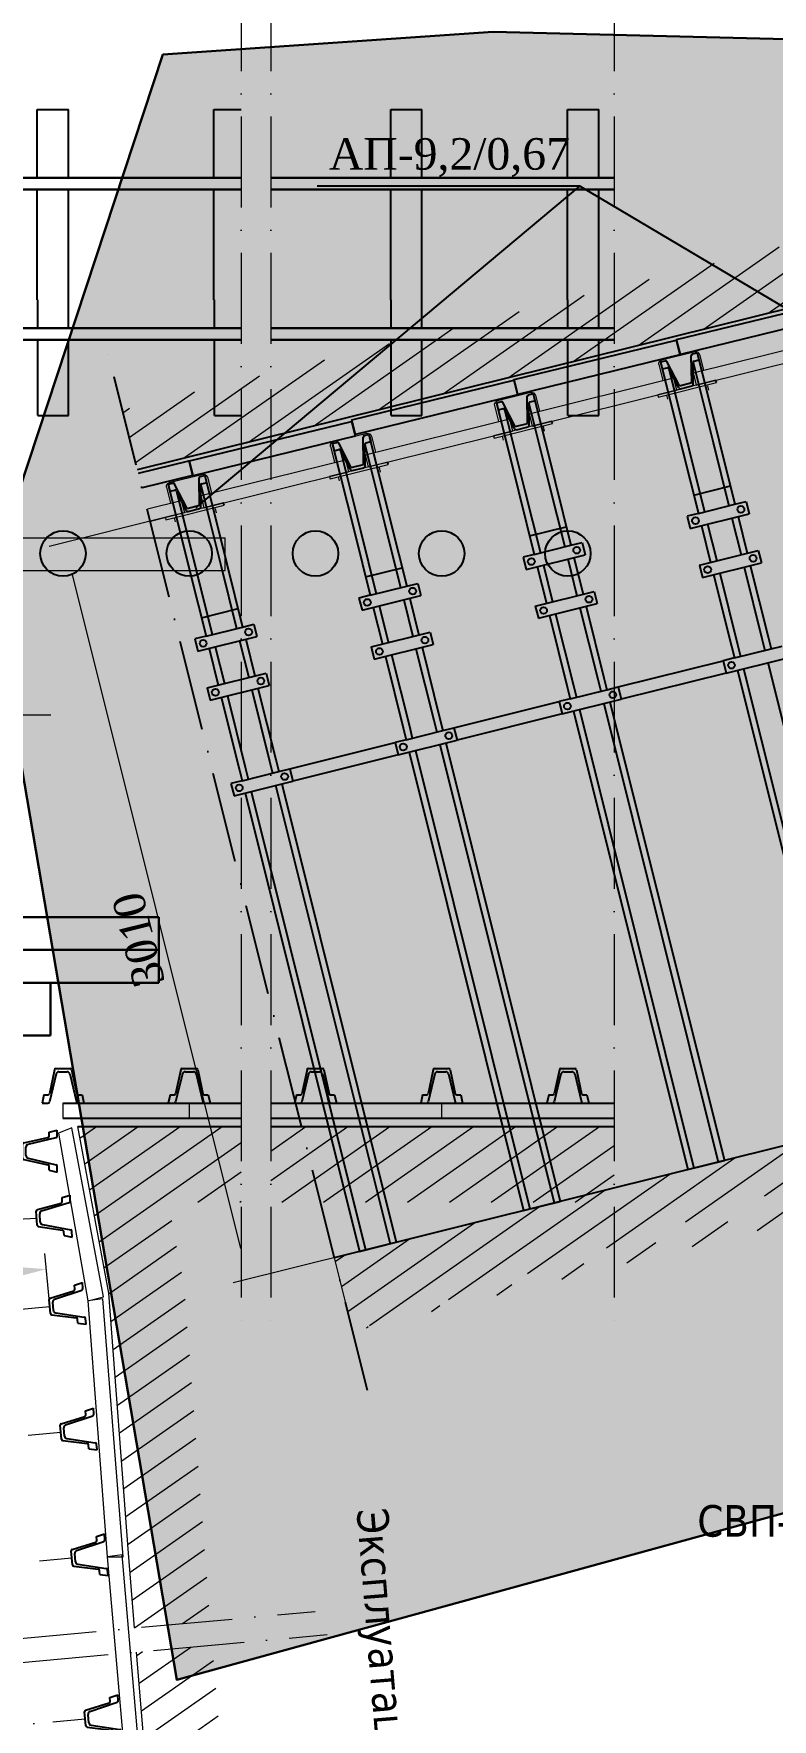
# Model space of a CAD drawing. Header units: millimetres. Extents: x -46762 to 161452, y -66984 to 31524.
# Drawn here: x 146729 to 149655, y -32447 to -25766 of the extents above; entities that cross this region are included whole.
import ezdxf

# ---------------------------------------------------------------- set-up
doc = ezdxf.new("R2010")
doc.units = ezdxf.units.MM
doc.header["$LTSCALE"] = 0.5
doc.linetypes.add('ACAD_ISO10W100', pattern=[18, 12, -3, 0, -3])
doc.styles.get("Standard").update_dxf_attribs({"font": 'TIMES.TTF'})
doc.dimstyles.new('ISO-25', dxfattribs={"dimscale": 50, "dimtxt": 2.5, "dimasz": 2.5, "dimexe": 1.25, "dimexo": 0.625, "dimtad": 1, "dimdec": 0, "dimtxsty": 'Standard', "dimcen": 2.5, "dimadec": 0, "dimazin": 0, "dimtfac": 1, "dimtdec": 0, "dimtmove": 0, "dimatfit": 3, "dimfxl": 1, "dimarcsym": 0})
pattern_1 = [(35, (40037.6, -28500.79), (-54.633156, 78.02423), [])]
pattern_2 = [(35, (-8574.79, -15178.66), (-54.633156, 78.02423), [])]

# ---------------------------------------------------------------- blocks, each defined once
blk = doc.blocks.new('ско670')
at = {"true_color": 0xffffff}
blk.add_hatch(color=7, dxfattribs=at).paths.add_polyline_path([(109304, 1390.7), (109876.3, 1532.9), (109888.3, 1484.4), (109316.1, 1342)])
at = {"lineweight": 15, "true_color": 0xffffff}
blk.add_hatch(color=7, dxfattribs=at).paths.add_polyline_path([(109165.6, 1294.3), (109163.3, 1303.8), (109393.9, 1361.4), (109396.3, 1352)])
at = {"lineweight": 15}
for p, q in [((109311.4, 1474.8), (109178.4, 1441.6)), ((109304, 1390.7), (109876.3, 1532.9)), ((109316.1, 1342), (109888.3, 1484.4)), ((109876.3, 1532.9), (109888.3, 1484.4)), ((109167.5, 1423.4), (109183.2, 1360.6)), ((109329.6, 1463.9), (109345.3, 1401.1)), ((109393.9, 1361.4), (109163.3, 1303.8)), ((109165.6, 1294.3), (109396.3, 1352)), ((109304, 1390.7), (109316.1, 1342)), ((109360.1, 1340), (109364.2, 1321.7)), ((109163.3, 1303.8), (109165.6, 1294.3)), ((109197.8, 1302.4), (109201.8, 1286.5))]:
    blk.add_line(p, q, dxfattribs=at)
at = {"color": 7, "linetype": 'ACAD_ISO10W100'}
blk.add_line((109396.3, 1352), (109394.1, 1361.5), dxfattribs=at)
at = {"lineweight": 15, "extrusion": (0, 0, -1)}
for centre, major_axis, start_param, end_param in [((109315, 1460.3), (8.5, 12.3), -0.850275, 0.720521), ((109182.1, 1427.1), (-12.3, 8.5), 5.43291, 7.003706)]:
    blk.add_ellipse(centre, major_axis=major_axis, ratio=1, start_param=start_param, end_param=end_param, dxfattribs=at)
blk = doc.blocks.new('11223')
for p, q in [((148224.7, -14956.6), (148224.7, -14933.3)), ((148256.7, -14940.9), (148224.7, -14933.4)), ((148340.2, -14989), (148229.3, -14962.4)), ((148256.7, -14956.4), (148256.7, -14940.9)), ((148356.9, -14982.8), (148261.4, -14962.3)), ((152546.4, -14982.8), (152641.9, -14962.3)), ((152563.1, -14989), (152674.1, -14962.4)), ((152646.7, -14940.9), (152678.7, -14933.4)), ((152646.7, -14956.4), (152646.7, -14940.9)), ((152678.7, -14956.6), (152678.7, -14933.3)), ((148348.7, -15032.9), (148348.7, -14999.7)), ((148361.7, -15043.9), (148361.7, -14988.6)), ((152541.7, -15043.9), (152541.7, -14988.6)), ((152554.7, -15032.9), (152554.7, -14999.7)), ((148224.7, -15099.3), (148224.7, -15076)), ((148256.7, -15091.8), (148224.7, -15099.2)), ((148340.2, -15043.6), (148229.3, -15070.2)), ((148256.7, -15091.8), (148256.7, -15076.1)), ((148356.9, -15049.8), (148261.4, -15070.3)), ((152546.4, -15049.8), (152641.9, -15070.3)), ((152563.1, -15043.6), (152674.1, -15070.2)), ((152646.7, -15091.8), (152646.7, -15076.1)), ((152646.7, -15091.8), (152678.7, -15099.2)), ((152678.7, -15099.3), (152678.7, -15076))]:
    blk.add_line(p, q)
at = {"linetype": 'ACAD_ISO10W100', "lineweight": 15, "ltscale": 50}
blk.add_line((148361.7, -15016.3), (152541.7, -15016.3), dxfattribs=at)
for centre, radius, start, end in [((148230.7, -14956.6), 6, 180, 256.53048), ((148262.7, -14956.4), 6, 180, 257.90524), ((152640.7, -14956.4), 6, 282.09476, 0), ((152672.7, -14956.6), 6, 283.46952, 0), ((148337.7, -14999.7), 11, 0, 76.53048), ((148355.7, -14988.6), 6, 0, 77.90524), ((152547.7, -14988.6), 6, 102.09476, 180), ((152565.7, -14999.7), 11, 103.46952, 180), ((148230.7, -15076), 6, 103.46952, 180), ((148262.7, -15076.1), 6, 102.09476, 180), ((148337.7, -15032.9), 11, 283.46952, 0), ((148355.7, -15043.9), 6, 282.09476, 0), ((152547.7, -15043.9), 6, 180, 257.90524), ((152565.7, -15032.9), 11, 180, 256.53048), ((152640.7, -15076.1), 6, 0, 77.90524), ((152672.7, -15076), 6, 0, 76.53048)]:
    blk.add_arc(centre, radius, start, end)
blk = doc.blocks.new('*D183')
at = {"color": 0, "lineweight": -2}
for p, q in [((144071.5, -30779.7), (144055.3, -30600.3)), ((140022.4, -31026.9), (143936.5, -30673.8)), ((139908.4, -31155.3), (139892.2, -30975.9))]:
    blk.add_line(p, q, dxfattribs=at)
at = {"color": 0, "lineweight": 30}
for points in [[(143934.6, -30653.1), (143938.3, -30694.6), (144061, -30662.6)], [(140020.5, -31006.2), (140024.2, -31047.7), (139897.9, -31038.2)]]:
    blk.add_solid(points, dxfattribs=at)
at = {"layer": 'Defpoints', "color": 0, "lineweight": 30}
for p in [(144061, -30662.6), (144074.3, -30810.8), (139911.2, -31186.4)]:
    blk.add_point(p, dxfattribs=at)
at = {"color": 0, "lineweight": 15, "insert": (141970.9, -30755.9), "char_height": 125, "attachment_point": 5, "rotation": 5.15492}
blk.add_mtext('4180', dxfattribs=at)
blk = doc.blocks.new('камеруха')
at = {"insert": (149921.1, -32854.3), "char_height": 125, "width": 3737.938, "attachment_point": 5}
blk.add_mtext('\\A1;{\\fTahoma|b0|i0|c204|p34;СВП-27 (2 шт.)}', dxfattribs=at)
blk = doc.blocks.new('видсв')
at = {"lineweight": 0}
h = blk.add_hatch(dxfattribs=at)
h.set_pattern_fill('LINE', scale=30, angle=35, style=0)
h.set_pattern_definition(pattern_2)
h.paths.add_polyline_path([(144831.9, -30096.8), (144831.9, -30396.8), (144544.1, -30396.8), (144606.8, -30734), (144709.3, -32057.3), (144410.5, -32084.5), (144307.7, -30757.2), (144184.9, -30096.8)])
h = blk.add_hatch(dxfattribs=at)
h.set_pattern_fill('LINE', scale=30, angle=35, style=0)
h.set_pattern_definition(pattern_2)
h.paths.add_polyline_path([(146310.8, -30096.8), (146310.8, -30396.8), (144950.1, -30396.8), (144950.1, -30096.8)])
h = blk.add_hatch(dxfattribs=at)
h.set_pattern_fill('LINE', scale=30, angle=35, style=0)
h.set_pattern_definition(pattern_2)
h.paths.add_polyline_path([(144587.6, -34137.8), (144886.4, -34110.5), (144866.6, -33886.9), (144717.2, -32152.8), (144418.5, -32180), (144479.2, -32912.6), (144567.5, -33910.1)])
at = {"color": 7, "linetype": 'ACAD_ISO10W100', "lineweight": 0, "ltscale": 60}
for p, q in [((144831.9, -24474.1), (144831.9, -30922.9)), ((144950.1, -24474.1), (144950.1, -30922.9)), ((146310.8, -24474.1), (146310.8, -30922.9)), ((139059.3, -32572.7), (145126, -32019.3)), ((139106.7, -32664.6), (145173.4, -32111.1))]:
    blk.add_line(p, q, dxfattribs=at)
for p, q in [((144024.9, -26065.6), (144148.9, -26065.6)), ((144024.9, -26336.8), (144024.9, -26065.6)), ((144148.9, -26336.8), (144148.9, -26065.6)), ((144724.9, -26065.6), (144831.9, -26065.6)), ((144724.9, -26336.8), (144724.9, -26065.6)), ((145424.9, -26065.6), (145548.9, -26065.6)), ((145424.9, -26336.8), (145424.9, -26065.6)), ((145548.9, -26336.8), (145548.9, -26065.6)), ((146124.9, -26065.6), (146248.9, -26065.6)), ((146124.9, -26336.8), (146124.9, -26065.6)), ((146248.9, -26336.8), (146248.9, -26065.6)), ((144024.9, -26820.3), (144024.9, -26383)), ((144148.9, -26933.4), (144148.9, -26383)), ((144724.9, -26820.3), (144724.9, -26383)), ((145424.9, -26820.3), (145424.9, -26383)), ((145548.9, -26933.4), (145548.9, -26383)), ((146124.9, -26820.3), (146124.9, -26383)), ((146248.9, -26933.4), (146248.9, -26383)), ((144027.1, -26933.4), (144027.1, -26820.8)), ((144727.1, -26933.4), (144727.1, -26820.8)), ((145427.1, -26933.4), (145427.1, -26820.8)), ((146127.1, -26933.4), (146127.1, -26820.8)), ((144027.1, -27279.4), (144027.1, -26979.5)), ((144148.9, -27279.4), (144148.9, -26979.5)), ((144727.1, -27279.4), (144727.1, -26979.5)), ((145427.1, -27279.4), (145427.1, -26979.5)), ((145548.9, -27279.4), (145548.9, -26979.5)), ((146127.1, -27279.4), (146127.1, -26979.5)), ((146248.9, -27279.4), (146248.9, -26979.5)), ((144027.1, -27279.4), (144148.9, -27279.4)), ((144727.1, -27279.4), (144831.9, -27279.4)), ((145427.1, -27279.4), (145548.9, -27279.4)), ((146127.1, -27279.4), (146248.9, -27279.4)), ((144093.4, -29872), (144072.9, -29967.5)), ((144099.6, -29888.7), (144073, -29999.6)), ((144099.2, -29867.2), (144154.5, -29867.2)), ((144110.2, -29880.2), (144143.5, -29880.2)), ((144154.2, -29888.7), (144180.8, -29999.6)), ((144160.4, -29872), (144180.9, -29967.5)), ((144593.4, -29872), (144572.9, -29967.5)), ((144599.6, -29888.7), (144573, -29999.6)), ((144599.2, -29867.2), (144654.5, -29867.2)), ((144610.2, -29880.2), (144643.5, -29880.2)), ((144654.2, -29888.7), (144680.8, -29999.6)), ((144660.4, -29872), (144680.9, -29967.5)), ((145093.4, -29872), (145072.9, -29967.5)), ((145099.6, -29888.7), (145073, -29999.6)), ((145099.2, -29867.2), (145154.5, -29867.2)), ((145110.2, -29880.2), (145143.5, -29880.2)), ((145154.2, -29888.7), (145180.8, -29999.6)), ((145160.4, -29872), (145180.9, -29967.5)), ((145593.4, -29872), (145572.9, -29967.5)), ((145599.6, -29888.7), (145573, -29999.6)), ((145599.2, -29867.2), (145654.5, -29867.2)), ((145610.2, -29880.2), (145643.5, -29880.2)), ((145654.2, -29888.7), (145680.8, -29999.6)), ((145660.4, -29872), (145680.9, -29967.5)), ((146093.4, -29872), (146072.9, -29967.5)), ((146099.6, -29888.7), (146073, -29999.6)), ((146099.2, -29867.2), (146154.5, -29867.2)), ((146110.2, -29880.2), (146143.5, -29880.2)), ((146154.2, -29888.7), (146180.8, -29999.6)), ((146160.4, -29872), (146180.9, -29967.5)), ((144051.4, -29972.2), (144043.9, -30004.2)), ((144051.4, -29972.2), (144067, -29972.2)), ((144186.7, -29972.2), (144202.3, -29972.2)), ((144202.3, -29972.2), (144209.7, -30004.2)), ((144551.4, -29972.2), (144543.9, -30004.2)), ((144551.4, -29972.2), (144567, -29972.2)), ((144686.7, -29972.2), (144702.3, -29972.2)), ((144702.3, -29972.2), (144709.7, -30004.2)), ((145051.4, -29972.2), (145043.9, -30004.2)), ((145051.4, -29972.2), (145067, -29972.2)), ((145186.7, -29972.2), (145202.3, -29972.2)), ((145202.3, -29972.2), (145209.7, -30004.2)), ((145551.4, -29972.2), (145543.9, -30004.2)), ((145551.4, -29972.2), (145567, -29972.2)), ((145686.7, -29972.2), (145702.3, -29972.2)), ((145702.3, -29972.2), (145709.7, -30004.2)), ((146051.4, -29972.2), (146043.9, -30004.2)), ((146051.4, -29972.2), (146067, -29972.2)), ((146186.7, -29972.2), (146202.3, -29972.2)), ((146202.3, -29972.2), (146209.7, -30004.2)), ((144043.9, -30004.2), (144067.1, -30004.2)), ((144125.9, -30004.2), (144831.9, -30004.2)), ((144125.9, -30064.2), (144831.9, -30064.2)), ((144186.6, -30004.2), (144209.9, -30004.2)), ((144543.9, -30004.2), (144567.1, -30004.2)), ((144686.6, -30004.2), (144709.9, -30004.2)), ((144950.1, -30004.2), (146310.8, -30004.2)), ((144950.1, -30064.2), (146310.8, -30064.2)), ((145043.9, -30004.2), (145067.1, -30004.2)), ((145186.6, -30004.2), (145209.9, -30004.2)), ((145543.9, -30004.2), (145567.1, -30004.2)), ((145686.6, -30004.2), (145709.9, -30004.2)), ((146043.9, -30004.2), (146067.1, -30004.2)), ((146186.6, -30004.2), (146209.9, -30004.2)), ((144184.9, -30096.8), (144831.9, -30096.8)), ((144950.1, -30096.8), (146310.8, -30096.8))]:
    blk.add_line(p, q)
at = {"color": 7, "lineweight": 30}
for p, q in [((144831.9, -26336.8), (138967.6, -26336.8)), ((144831.9, -26383), (138967.6, -26383)), ((146310.8, -26336.8), (144950.1, -26336.8)), ((146310.8, -26383), (144950.1, -26383)), ((144831.9, -26933.4), (138967.6, -26933.4)), ((144831.9, -26979.5), (138967.6, -26979.5)), ((146310.8, -26933.4), (144950.1, -26933.4)), ((146310.8, -26979.5), (144950.1, -26979.5)), ((139246.9, -29267.2), (144506.9, -29267.2)), ((144506.9, -29527.2), (144506.9, -29267.2)), ((139246.9, -29397.2), (144506.9, -29397.2)), ((139246.9, -29527.2), (144506.9, -29527.2)), ((144076.9, -29527.2), (144076.9, -29737)), ((143676.9, -29737), (144076.9, -29737))]:
    blk.add_line(p, q, dxfattribs=at)
at = {"color": 7, "lineweight": 15}
for p, q in [((141769.2, -27764), (144769.2, -27764)), ((144769.2, -27894), (144769.2, -27764)), ((141769.2, -27894), (144769.2, -27894)), ((144125.9, -30004.2), (144125.9, -30064.2)), ((144625.9, -30004.2), (144625.9, -30064.2)), ((145625.9, -30004.2), (145625.9, -30064.2)), ((144162, -30102.3), (144108.6, -30124)), ((144108.6, -30124), (144225.3, -30787.8)), ((144286.6, -30772), (144162, -30102.3)), ((144307.7, -30757.2), (144184.9, -30096.8)), ((144225.3, -30787.8), (144286.6, -30772)), ((144285.1, -30779.8), (144225.3, -30787.8)), ((144225.3, -30787.8), (144301.1, -31803.4)), ((144364.9, -31803.4), (144285.1, -30779.8)), ((144386, -31788.6), (144307.7, -30757.2)), ((144360.9, -31795.4), (144301.1, -31803.4)), ((144458, -32927.4), (144360.9, -31795.4)), ((144410.5, -32084.5), (144386, -31788.6)), ((144301.1, -31803.4), (144364.9, -31803.4)), ((144301.1, -31803.4), (144400.2, -32926.1)), ((144479.2, -32912.6), (144418.5, -32180))]:
    blk.add_line(p, q, dxfattribs=at)
at = {"color": 3, "lineweight": 30}
blk.add_line((143676.9, -29267), (144076.9, -29267), dxfattribs=at)
for centre in [(144126.9, -27826.2), (144626.9, -27826.2), (145126.9, -27826.2), (145626.9, -27826.2), (146126.9, -27826.2)]:
    blk.add_circle(centre, 90)
for centre, radius, start, end in [((144099.2, -29873.2), 6, 90, 167.90524), ((144110.2, -29891.2), 11, 90, 166.53048), ((144143.5, -29891.2), 11, 13.46952, 90), ((144154.5, -29873.2), 6, 12.09476, 90), ((144599.2, -29873.2), 6, 90, 167.90524), ((144610.2, -29891.2), 11, 90, 166.53048), ((144643.5, -29891.2), 11, 13.46952, 90), ((144654.5, -29873.2), 6, 12.09476, 90), ((145099.2, -29873.2), 6, 90, 167.90524), ((145110.2, -29891.2), 11, 90, 166.53048), ((145143.5, -29891.2), 11, 13.46952, 90), ((145154.5, -29873.2), 6, 12.09476, 90), ((145599.2, -29873.2), 6, 90, 167.90524), ((145610.2, -29891.2), 11, 90, 166.53048), ((145643.5, -29891.2), 11, 13.46952, 90), ((145654.5, -29873.2), 6, 12.09476, 90), ((146099.2, -29873.2), 6, 90, 167.90524), ((146110.2, -29891.2), 11, 90, 166.53048), ((146143.5, -29891.2), 11, 13.46952, 90), ((146154.5, -29873.2), 6, 12.09476, 90), ((144067, -29966.2), 6, 270, 347.90524), ((144186.7, -29966.2), 6, 192.09476, 270), ((144567, -29966.2), 6, 270, 347.90524), ((144686.7, -29966.2), 6, 192.09476, 270), ((145067, -29966.2), 6, 270, 347.90524), ((145186.7, -29966.2), 6, 192.09476, 270), ((145567, -29966.2), 6, 270, 347.90524), ((145686.7, -29966.2), 6, 192.09476, 270), ((146067, -29966.2), 6, 270, 347.90524), ((146186.7, -29966.2), 6, 192.09476, 270), ((144067.1, -29998.2), 6, 270, 346.53048), ((144186.6, -29998.2), 6, 193.46952, 270), ((144567.1, -29998.2), 6, 270, 346.53048), ((144686.6, -29998.2), 6, 193.46952, 270), ((145067.1, -29998.2), 6, 270, 346.53048), ((145186.6, -29998.2), 6, 193.46952, 270), ((145567.1, -29998.2), 6, 270, 346.53048), ((145686.6, -29998.2), 6, 193.46952, 270), ((146067.1, -29998.2), 6, 270, 346.53048), ((146186.6, -29998.2), 6, 193.46952, 270)]:
    blk.add_arc(centre, radius, start, end)
at = {"color": 7, "lineweight": 0}
blk.add_blockref('11223', (-8574.8, -15178.7), dxfattribs=at)
for p, rotation in [((-9114.7, -23861.7), 3.15491650605972), ((-9199.6, -29561), 5.154916506038074), ((-9156, -30059.1), 5.154916506038074), ((-9112.4, -30557.2), 5.154916506038074), ((-9059.3, -31194.9), 5.154916506038074)]:
    blk.add_blockref('11223', p, dxfattribs=dict(at, rotation=rotation))
at = {"insert": (145354.4, -33180.1), "char_height": 125, "width": 3497.78, "attachment_point": 5, "rotation": 274.66962}
blk.add_mtext('\\A1;{\\fTahoma|b0|i0|c204|p34;Эксплуатационная разведочная камера пласта \\fTahoma|b0|i0|c0|p34;k\\H0.7x;\\S^ 5;\\fTahoma|b0|i0|c204|p34;\\H1.4286x;  }', dxfattribs=at)
at = {"color": 7, "lineweight": 15}
dim = blk.add_aligned_dim(p1=(139911.2, -31186.4), p2=(144074.3, -30810.8), distance=148.8, dimstyle='ISO-25', dxfattribs=at)
dim.commit()
dim.dimension.update_dxf_attribs({"geometry": '*D183', "text_midpoint": (141970.9, -30755.9)})
blk.add_leader([(141376.5, -27829.2), (142649.1, -28465.1), (144078.5, -28465.1)], dimstyle='ISO-25', override={"dimgap": 0.625, "dimtad": 0}, dxfattribs=at)

msp = doc.modelspace()

# ---------------------------------------------------------------- hatches: boundary and pattern name
at = {"lineweight": 0}
h = msp.add_hatch(dxfattribs=at)
h.set_pattern_fill('LINE', scale=30, angle=35, style=0)
h.set_pattern_definition(pattern_1)
h.paths.add_polyline_path([(151093.66, -26112.32), (151155.57, -26360.63), (153785.22, -25729.64), (154290.37, -25616.56), (154925.89, -25564.13), (155386.63, -26145.4), (155443.42, -26168.77), (155558.66, -26142.06), (155608.77, -26086.98), (155754.07, -25936.75), (155922.76, -25799.87), (156038.01, -25719.75), (156168.28, -25636.29), (156313.59, -25552.83), (156486.53, -25473.48), (156706.59, -25390.26), (156955.48, -25325.44), (157180.51, -25285.75), (157471.01, -25265.15), (157702.51, -25278.76), (157896.56, -25302.57), (158111.04, -25350.21), (158298.11, -25404.78), (158513.04, -25485.59), (158789.92, -25636.82), (158980.23, -25754.36), (159140.61, -25878.31), (159264.64, -25993.72), (159377.97, -26106.98), (159491.3, -26248.03), (159633.24, -26462.82), (159640.49, -26518.3), (159869.79, -26979.05), (159964.08, -27276.62), (160031.66, -27529.91), (160070.45, -27914.59), (160070.45, -28914.45), (160297.49, -28915.05), (160297.49, -27971.89), (160254.82, -27548.74), (160180.48, -27270.12), (160076.76, -26942.79), (159824.53, -26435.97), (159816.56, -26374.94), (159660.43, -26138.67), (159535.76, -25983.52), (159411.09, -25858.93), (159274.66, -25731.98), (159098.25, -25595.63), (158888.9, -25466.34), (158584.34, -25299.99), (158347.92, -25211.09), (158142.14, -25151.07), (157906.21, -25098.67), (157692.75, -25072.47), (157438.1, -25057.5), (157118.55, -25080.16), (156871.02, -25123.82), (156597.24, -25195.12), (156355.18, -25286.66), (156164.94, -25373.95), (156005.11, -25465.75), (155861.8, -25557.56), (155479.41, -25937.12), (154974.5, -25300.12), (154275.43, -25357.79), (153719.76, -25482.18)])
h.paths.add_polyline_path([(151072.53, -26380.56), (151010.62, -26132.25), (150673.28, -26213.19), (150476.76, -26258.84), (149993.01, -26533.47), (147079.75, -27256.73), (147139.11, -27494.24), (150397.27, -26685.35), (150837.04, -26435.69), (151015.69, -26394.2)])
at = {"lineweight": 30, "true_color": 0xffffff}
msp.add_hatch(color=7, dxfattribs=at).paths.add_polyline_path([(150979.59, -25818.48), (152252.65, -30928.56), (147296.3, -32290.86), (146553.48, -27929.29), (147240.81, -25848.69), (148549.65, -25758.48)])
at = {"true_color": 0xffffff}
msp.add_hatch(color=7, dxfattribs=at).paths.add_polyline_path([(147179.63, -27648.62), (147191.74, -27697.18), (147325.8, -27663.82), (147313.74, -27615.3)])
at = {"lineweight": 0}
h = msp.add_hatch(dxfattribs=at)
h.set_pattern_fill('LINE', scale=30, angle=35, style=0)
h.set_pattern_definition(pattern_1)
edge = h.paths.add_edge_path()
edge.add_line((160295.67, -28915.05), (160295.67, -29214.76))
edge.add_line((154822.73, -29205.22), (160295.67, -29214.76))
edge.add_line((154812.85, -28915.05), (160295.67, -28915.05))
edge.add_line((160470.43, -28915.05), (154746.47, -28915.05))
edge.add_line((154822.73, -29205.22), (152038.1, -29899.51))
edge.add_line((154746.47, -28915.05), (151882.49, -29629.12))
edge.add_line((152037.93, -29899.55), (147992.43, -30908.21))
edge.add_line((151882.49, -29629.12), (147919.68, -30617.16))
edge.add_line((147919.68, -30617.16), (147992.43, -30908.21))

# ---------------------------------------------------------------- linework, layer by layer
at = {"color": 7, "linetype": 'ACAD_ISO10W100', "ltscale": 60}
msp.add_line((148051.19, -31143.31), (147022.92, -27029.36), dxfattribs=at)
for p, q in [((149335.81, -27148.83), (149334.19, -27040.64)), ((149334.2, -27041.33), (149334.37, -27042)), ((149338.74, -27034.73), (149357.18, -27030.13)), ((149357.18, -27030.13), (149364.19, -27058.27)), ((149357.18, -27030.13), (149444.49, -27380.35)), ((149212.12, -27066.3), (149230.55, -27061.7)), ((149212.12, -27066.3), (149219.13, -27094.44)), ((149212.12, -27066.3), (149299.44, -27416.51)), ((149219.13, -27094.44), (149238.54, -27089.6)), ((149286.71, -27161.07), (149237.34, -27064.78)), ((149237.66, -27065.4), (149237.83, -27066.07)), ((149244.6, -27093.24), (149323.69, -27410.46)), ((149284.08, -27168.94), (149244.6, -27093.24)), ((149341.14, -27069.17), (149420.24, -27386.39)), ((149341.82, -27154.54), (149341.14, -27069.17)), ((149344.79, -27063.11), (149364.19, -27058.27)), ((149286.71, -27161.07), (149335.81, -27148.83)), ((149291.36, -27173.31), (149337.45, -27161.81)), ((148562.02, -27228.37), (148580.45, -27223.77)), ((148562.02, -27228.37), (148569.03, -27256.51)), ((148562.02, -27228.37), (148649.33, -27578.59)), ((148569.03, -27256.51), (148588.44, -27251.67)), ((148636.61, -27323.14), (148587.24, -27226.86)), ((148587.56, -27227.47), (148587.72, -27228.14)), ((148594.5, -27255.31), (148673.59, -27572.54)), ((148633.98, -27331.01), (148594.5, -27255.31)), ((148685.7, -27310.9), (148684.09, -27202.71)), ((148684.1, -27203.4), (148684.27, -27204.07)), ((148688.64, -27196.8), (148707.07, -27192.2)), ((148691.04, -27231.24), (148770.14, -27548.47)), ((148691.72, -27316.61), (148691.04, -27231.24)), ((148694.68, -27225.18), (148714.09, -27220.34)), ((148707.07, -27192.2), (148714.09, -27220.34)), ((148707.07, -27192.2), (148794.39, -27542.42)), ((148636.61, -27323.14), (148685.7, -27310.9)), ((148641.26, -27335.38), (148687.35, -27323.89)), ((147911.91, -27390.44), (147930.35, -27385.84)), ((147911.91, -27390.44), (147918.93, -27418.58)), ((147911.91, -27390.44), (147999.23, -27740.66)), ((147986.5, -27485.21), (147937.14, -27388.93)), ((147937.45, -27389.54), (147937.62, -27390.21)), ((148035.6, -27472.97), (148033.99, -27364.78)), ((148034, -27365.47), (148034.17, -27366.14)), ((148038.54, -27358.87), (148056.97, -27354.27)), ((148044.58, -27387.25), (148063.99, -27382.41)), ((148056.97, -27354.27), (148063.99, -27382.41)), ((148056.97, -27354.27), (148144.29, -27704.49)), ((149420.24, -27386.39), (149482.75, -27637.13)), ((149444.49, -27380.35), (149507.01, -27631.08)), ((147918.93, -27418.58), (147938.33, -27413.74)), ((147944.4, -27417.38), (148023.49, -27734.61)), ((147983.88, -27493.08), (147944.4, -27417.38)), ((148040.94, -27393.31), (148120.03, -27710.54)), ((148041.61, -27478.68), (148040.94, -27393.31)), ((149299.44, -27416.51), (149361.95, -27667.25)), ((149323.69, -27410.46), (149386.21, -27661.2)), ((147388.43, -27520.94), (147406.87, -27516.35)), ((147406.87, -27516.35), (147413.89, -27544.48)), ((147406.87, -27516.35), (147494.19, -27866.56)), ((147986.5, -27485.21), (148035.6, -27472.97)), ((147991.15, -27497.45), (148037.24, -27485.96)), ((147261.33, -27551.23), (147279.76, -27546.63)), ((147261.33, -27551.23), (147268.34, -27579.37)), ((147261.81, -27552.51), (147349.13, -27902.73)), ((147268.34, -27579.37), (147287.75, -27574.53)), ((147286.87, -27550.33), (147287.04, -27551)), ((147336.4, -27647.28), (147287.04, -27551)), ((147294.29, -27579.46), (147373.39, -27896.68)), ((147333.78, -27655.15), (147294.29, -27579.46)), ((147385.5, -27635.04), (147383.89, -27526.85)), ((147383.9, -27527.55), (147384.06, -27528.22)), ((147390.84, -27555.38), (147469.93, -27872.61)), ((147391.51, -27640.76), (147390.84, -27555.38)), ((147394.48, -27549.32), (147413.89, -27544.48)), ((148649.33, -27578.59), (148711.85, -27829.33)), ((148673.59, -27572.54), (148736.11, -27823.28)), ((148770.14, -27548.47), (148832.65, -27799.21)), ((148794.39, -27542.42), (148856.91, -27793.16)), ((149343.81, -27594.48), (149488.87, -27558.31)), ((147336.4, -27647.28), (147385.5, -27635.04)), ((147341.05, -27659.52), (147387.14, -27648.03)), ((149361.95, -27667.25), (149507.01, -27631.08)), ((149507.01, -27631.08), (149551.16, -27620.08)), ((149551.16, -27620.08), (149563.26, -27668.59)), ((148120.03, -27710.54), (148182.55, -27961.28)), ((148144.29, -27704.49), (148206.81, -27955.23)), ((148693.71, -27756.55), (148838.77, -27720.39)), ((149361.95, -27667.25), (149317.8, -27678.26)), ((149317.8, -27678.26), (149329.9, -27726.77)), ((149329.9, -27726.77), (149563.26, -27668.59)), ((149374.05, -27715.77), (149410.34, -27861.31)), ((149374.05, -27715.77), (149410.34, -27861.31)), ((149398.31, -27709.72), (149434.59, -27855.26)), ((149398.31, -27709.72), (149434.59, -27855.26)), ((149494.85, -27685.65), (149531.14, -27831.19)), ((149494.85, -27685.65), (149531.14, -27831.19)), ((149519.11, -27679.6), (149555.4, -27825.14)), ((149519.11, -27679.6), (149555.4, -27825.14)), ((147999.23, -27740.66), (148061.75, -27991.39)), ((148023.49, -27734.61), (148086, -27985.35)), ((148856.91, -27793.16), (148901.06, -27782.15)), ((148901.06, -27782.15), (148913.15, -27830.67)), ((148711.85, -27829.33), (148667.7, -27840.33)), ((148667.7, -27840.33), (148679.8, -27888.85)), ((148679.8, -27888.85), (148913.15, -27830.67)), ((148711.85, -27829.33), (148856.91, -27793.16)), ((148844.75, -27847.72), (148881.04, -27993.27)), ((148844.75, -27847.72), (148881.04, -27993.27)), ((148869.01, -27841.67), (148905.29, -27987.22)), ((148869.01, -27841.67), (148905.29, -27987.22)), ((149366.19, -27872.32), (149599.54, -27814.14)), ((149599.54, -27814.14), (149611.64, -27862.65)), ((147349.13, -27902.73), (147411.65, -28153.47)), ((147373.39, -27896.68), (147435.9, -28147.42)), ((147469.93, -27872.61), (147532.45, -28123.35)), ((147494.19, -27866.56), (147556.7, -28117.3)), ((148043.6, -27918.62), (148188.66, -27882.45)), ((148723.95, -27877.84), (148760.23, -28023.38)), ((148723.95, -27877.84), (148760.23, -28023.38)), ((148748.2, -27871.79), (148784.49, -28017.34)), ((148748.2, -27871.79), (148784.49, -28017.34)), ((149366.19, -27872.32), (149378.28, -27920.83)), ((149378.28, -27920.83), (149611.64, -27862.65)), ((149422.43, -27909.83), (149492.97, -28192.75)), ((149446.69, -27903.78), (149517.23, -28186.7)), ((149543.23, -27879.71), (149613.77, -28162.63)), ((149567.49, -27873.66), (149638.03, -28156.58)), ((148061.75, -27991.39), (148017.6, -28002.4)), ((148029.69, -28050.92), (148263.05, -27992.73)), ((148061.75, -27991.39), (148206.81, -27955.23)), ((148206.81, -27955.23), (148250.95, -27944.22)), ((148250.95, -27944.22), (148263.05, -27992.73)), ((148716.09, -28034.39), (148949.44, -27976.21)), ((148949.44, -27976.21), (148961.54, -28024.72)), ((147393.5, -28080.7), (147538.56, -28044.53)), ((148017.6, -28002.4), (148029.69, -28050.92)), ((148073.84, -28039.91), (148110.13, -28185.45)), ((148073.84, -28039.91), (148110.13, -28185.45)), ((148098.1, -28033.86), (148134.39, -28179.41)), ((148098.1, -28033.86), (148134.39, -28179.41)), ((148194.65, -28009.79), (148230.93, -28155.33)), ((148194.65, -28009.79), (148230.93, -28155.33)), ((148218.9, -28003.74), (148255.19, -28149.29)), ((148218.9, -28003.74), (148255.19, -28149.29)), ((148716.09, -28034.39), (148728.18, -28082.91)), ((148728.18, -28082.91), (148961.54, -28024.72)), ((148893.13, -28041.78), (148963.67, -28324.7)), ((148917.39, -28035.73), (148987.93, -28318.66)), ((147411.65, -28153.47), (147556.7, -28117.3)), ((147556.7, -28117.3), (147600.85, -28106.29)), ((147600.85, -28106.29), (147612.95, -28154.81)), ((148772.33, -28071.9), (148842.87, -28354.82)), ((148796.59, -28065.85), (148867.13, -28348.77)), ((147411.65, -28153.47), (147367.5, -28164.48)), ((147367.5, -28164.48), (147379.59, -28212.99)), ((147379.59, -28212.99), (147612.95, -28154.81)), ((147544.54, -28171.86), (147580.83, -28317.41)), ((147544.54, -28171.86), (147580.83, -28317.41)), ((147568.8, -28165.82), (147605.09, -28311.36)), ((147568.8, -28165.82), (147605.09, -28311.36)), ((148065.98, -28196.46), (148299.34, -28138.28)), ((148078.08, -28244.98), (148311.44, -28186.79)), ((148299.34, -28138.28), (148311.44, -28186.79)), ((149492.97, -28192.75), (149504.79, -28240.16)), ((149517.23, -28186.7), (149529.05, -28234.11)), ((149613.77, -28162.63), (149625.59, -28210.04)), ((149638.03, -28156.58), (149649.85, -28203.99)), ((149649.85, -28203.99), (149694, -28192.98)), ((147423.74, -28201.98), (147460.03, -28347.53)), ((147423.74, -28201.98), (147460.03, -28347.53)), ((147448, -28195.93), (147484.29, -28341.48)), ((147448, -28195.93), (147484.29, -28341.48)), ((148065.98, -28196.46), (148078.08, -28244.98)), ((148122.23, -28233.97), (148192.77, -28516.89)), ((148146.49, -28227.92), (148217.03, -28510.84)), ((148243.03, -28203.85), (148313.57, -28486.77)), ((148267.29, -28197.8), (148337.83, -28480.72)), ((149043.9, -28355.06), (149460.64, -28251.15)), ((149504.79, -28240.16), (149460.64, -28251.16)), ((149460.64, -28251.16), (149472.74, -28299.68)), ((149472.74, -28299.68), (149706.1, -28241.5)), ((149504.79, -28240.16), (149649.85, -28203.99)), ((149637.69, -28258.55), (150090.79, -30075.84)), ((147415.88, -28358.53), (147649.24, -28300.35)), ((147649.24, -28300.35), (147661.33, -28348.87)), ((148963.67, -28324.7), (148975.49, -28372.11)), ((148987.93, -28318.66), (148999.75, -28366.06)), ((149472.74, -28299.66), (149055.99, -28403.57)), ((149516.89, -28288.67), (149969.99, -30105.96)), ((149541.15, -28282.62), (149994.25, -30099.91)), ((147415.88, -28358.53), (147427.98, -28407.05)), ((147427.98, -28407.05), (147661.33, -28348.87)), ((147496.38, -28389.99), (147566.92, -28672.92)), ((147592.93, -28365.92), (147663.47, -28648.85)), ((147617.19, -28359.87), (147687.73, -28642.8)), ((148842.87, -28354.82), (148854.69, -28402.23)), ((148854.69, -28402.23), (148999.75, -28366.06)), ((148867.13, -28348.77), (148878.95, -28396.18)), ((148999.75, -28366.06), (149043.9, -28355.06)), ((149043.9, -28355.06), (149055.99, -28403.57)), ((147472.13, -28396.04), (147542.67, -28678.97)), ((148393.8, -28517.12), (148810.54, -28413.22)), ((148854.69, -28402.23), (148810.54, -28413.24)), ((148810.54, -28413.24), (148822.64, -28461.75)), ((148822.64, -28461.75), (149055.99, -28403.57)), ((148866.79, -28450.74), (149319.89, -30268.05)), ((148891.04, -28444.7), (149344.15, -30262)), ((148987.59, -28420.63), (149440.69, -30237.93)), ((149011.85, -28414.58), (149464.95, -30231.88)), ((148192.77, -28516.89), (148204.59, -28564.3)), ((148217.03, -28510.84), (148228.85, -28558.25)), ((148313.57, -28486.77), (148325.39, -28534.18)), ((148337.83, -28480.72), (148349.65, -28528.13)), ((148349.65, -28528.13), (148393.8, -28517.12)), ((148393.8, -28517.12), (148405.89, -28565.64)), ((148822.63, -28461.73), (148405.89, -28565.64)), ((147743.69, -28679.2), (148160.44, -28575.29)), ((148204.59, -28564.3), (148160.44, -28575.31)), ((148160.44, -28575.31), (148172.54, -28623.82)), ((148172.54, -28623.82), (148405.89, -28565.64)), ((148204.59, -28564.3), (148349.65, -28528.13)), ((148337.49, -28582.69), (148790.6, -30400.02)), ((148361.74, -28576.65), (148814.85, -30393.97)), ((147663.47, -28648.85), (147675.29, -28696.25)), ((147687.73, -28642.8), (147699.55, -28690.21)), ((148172.53, -28623.81), (147755.79, -28727.71)), ((148216.68, -28612.81), (148669.79, -30430.14)), ((148240.94, -28606.77), (148694.05, -30424.09)), ((147554.49, -28726.37), (147510.34, -28737.38)), ((147522.43, -28785.89), (147755.79, -28727.71)), ((147542.67, -28678.97), (147554.49, -28726.37)), ((147554.49, -28726.37), (147699.55, -28690.21)), ((147566.92, -28672.92), (147578.74, -28720.32)), ((147699.55, -28690.21), (147743.69, -28679.2)), ((147743.69, -28679.2), (147755.79, -28727.71)), ((147510.34, -28737.38), (147522.43, -28785.89)), ((147566.58, -28774.89), (148019.7, -30592.22)), ((147590.84, -28768.84), (148043.95, -30586.18)), ((147687.38, -28744.77), (148140.5, -30562.11)), ((147711.64, -28738.72), (148164.76, -30556.06)), ((149319.89, -30268.05), (149464.95, -30231.87)), ((148669.79, -30430.11), (148814.85, -30393.97)), ((148019.7, -30592.22), (148164.76, -30556.06))]:
    msp.add_line(p, q)
at = {"lineweight": 15}
for p, q in [((149256.69, -27182.98), (149304.98, -27170.96)), ((147179.63, -27648.62), (147313.74, -27615.3)), ((147313.74, -27615.3), (147325.8, -27663.82)), ((147191.74, -27697.18), (147325.8, -27663.82))]:
    msp.add_line(p, q, dxfattribs=at)
at = {"color": 7, "lineweight": 0}
for p, q in [((147285.75, -27674.38), (146790.57, -27797.85)), ((147548.85, -30580.79), (146881.45, -27904.01)), ((148013.63, -30593.74), (147518.44, -30717.2)), ((147919.68, -30617.16), (147992.43, -30908.21))]:
    msp.add_line(p, q, dxfattribs=at)
at = {"color": 7}
msp.add_line((151882.49, -29629.12), (147919.68, -30617.16), dxfattribs=at)
at = {"color": 7, "lineweight": 30, "true_color": 0xffffff}
msp.add_lwpolyline([(150979.59, -25818.48), (152252.65, -30928.56), (147296.3, -32290.86), (146553.48, -27929.29), (147240.81, -25848.69), (148549.65, -25758.48), (150979.59, -25818.48)], dxfattribs=at)
at = {"color": 7}
for points in [[(151072.53, -26380.56), (151015.69, -26394.2), (150837.04, -26435.69), (150397.27, -26685.35), (147139.11, -27494.24)], [(149290.77, -27036.68), (149275.63, -26977.4), (149917.91, -26821.32), (149932.43, -26879.54), (149290.77, -27036.68)], [(148647.02, -27195.3), (148631.88, -27136.02), (149274.16, -26979.94), (149288.68, -27038.16), (148647.02, -27195.3)], [(148004, -27354.82), (147988.86, -27295.55), (148631.14, -27139.47), (148645.66, -27197.69), (148004, -27354.82)], [(147360.97, -27517.97), (147345.83, -27458.69), (147988.11, -27302.61), (148002.63, -27360.83), (147360.97, -27517.97)], [(147144.31, -27506.96), (147343.75, -27458.49), (147358.27, -27516.71), (147158.91, -27565.53)]]:
    msp.add_lwpolyline(points, dxfattribs=at)
for centre in [(149530.52, -27650.99), (149350.53, -27695.86), (148700.43, -27857.94), (148880.42, -27813.06), (149578.91, -27845.05), (149398.92, -27889.92), (148230.32, -27975.13), (148050.33, -28020.01), (148748.82, -28052), (148928.81, -28007.12), (147580.22, -28137.2), (147400.23, -28182.08), (148278.7, -28169.19), (148098.71, -28214.07), (149493.38, -28268.77), (147628.6, -28331.26), (147448.61, -28376.14), (149023.26, -28385.97), (148843.27, -28430.84), (148193.17, -28592.91), (148373.16, -28548.03), (147723.06, -28710.11), (147543.07, -28754.98)]:
    msp.add_circle(centre, 13.5)
for centre, radius, start, end in [((149340.19, -27040.55), 6, 104, 194), ((149232, -27067.52), 6, 14, 104), ((149239.75, -27094.45), 5, 14, 104), ((149346, -27067.96), 5, 104, 194), ((149289.91, -27167.48), 6, 194, 284), ((149336, -27155.99), 6, 284, 14), ((148581.9, -27229.6), 6, 14, 104), ((148589.65, -27256.52), 5, 14, 104), ((148690.09, -27202.62), 6, 104, 194), ((148695.89, -27230.03), 5, 104, 194), ((148685.89, -27318.07), 6, 284, 14), ((147931.8, -27391.67), 6, 14, 104), ((148039.99, -27364.69), 6, 104, 194), ((148045.79, -27392.1), 5, 104, 194), ((148639.81, -27329.56), 6, 194, 284), ((147939.54, -27418.59), 5, 14, 104), ((147389.89, -27526.76), 6, 104, 194), ((147989.7, -27491.63), 6, 194, 284), ((148035.79, -27480.14), 6, 284, 14), ((147281.22, -27552.45), 6, 14, 104), ((147288.96, -27579.38), 5, 14, 104), ((147395.69, -27554.17), 5, 104, 194), ((147339.6, -27653.7), 6, 194, 284), ((147385.69, -27642.21), 6, 284, 14)]:
    msp.add_arc(centre, radius, start, end)
at = {"color": 7, "lineweight": 0}
for points in [[(146901.67, -27898.97), (146861.24, -27909.05), (146851.21, -27782.73)], [(147569.06, -30575.75), (147528.63, -30585.83), (147579.09, -30702.08)]]:
    msp.add_solid(points, dxfattribs=at)

# ---------------------------------------------------------------- block references
at = {"color": 7, "lineweight": 13}
for name, p in [('видсв', (2718.24, 0)), ('камеруха', (0, 1182.76))]:
    msp.add_blockref(name, p, dxfattribs=at)
at = {"color": 7, "true_color": 0xffffff}
for p in [(40037.6, -28500.79), (39387.5, -28662.87), (38737.4, -28824.94), (38087.3, -28987.01)]:
    msp.add_blockref('ско670', p, dxfattribs=at)

# ---------------------------------------------------------------- texts
at = {"insert": (147754.39, -26179.64), "char_height": 125, "width": 1077.805, "attachment_point": 1}
msp.add_mtext('{\\fArial|b0|i0|c204|p34;  } АП-9,2/0,67', dxfattribs=at)
at = {"color": 7, "lineweight": 0, "insert": (147144.27, -29356.99), "char_height": 125, "attachment_point": 5, "rotation": 104}
msp.add_mtext('3010', dxfattribs=at)

# ---------------------------------------------------------------- leaders
at = {"color": 7, "lineweight": 15}
msp.add_leader([(152345.83, -26424.37), (149569.59, -24831.54), (152757.13, -24831.54)], dimstyle='ISO-25', override={"dimgap": 0.625, "dimtad": 0}, dxfattribs=at)
at = {"color": 7, "lineweight": 0}
for points in [[(147370.68, -27645.61), (148892.76, -26370.61)], [(149975.24, -27013.41), (148892.76, -26370.61), (147852.3, -26370.61)]]:
    msp.add_leader(points, dimstyle='ISO-25', override={"dimgap": 0.625, "dimtad": 0}, dxfattribs=at)

doc.saveas('drawing.dxf')
